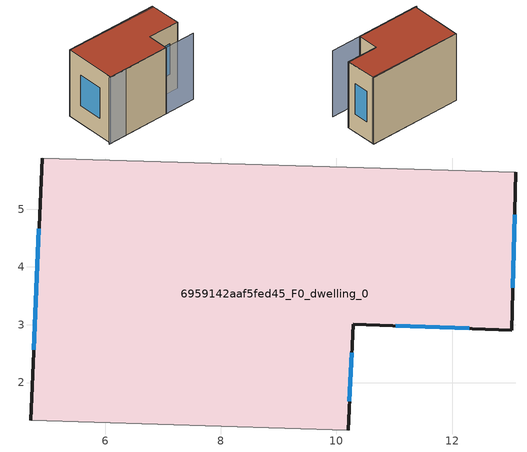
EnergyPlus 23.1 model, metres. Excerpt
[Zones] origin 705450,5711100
6959142aaf5fed45_F0_dwelling_0
 floor ground (EU_floor_Construction): 13.04,2.91 13.11,5.64 4.9,5.89 4.7,1.35 10.2,1.18 10.29,3.01 z0
 wall outside (EU_wall_Construction): 4.7,1.35 4.9,5.89 / 13.11,5.64 13.04,2.91 10.29,3.01 10.2,1.18 z0:6
 wall adiabatic (EU_wall_Construction): 10.2,1.18 4.7,1.35 / 4.9,5.89 13.11,5.64 z0:6
 window (EU_Window_Construction): 10.26,2.51 10.22,1.67 / 4.76,2.57 4.85,4.66 / 13.09,4.9 13.05,3.64 / 12.29,2.93 11.03,2.98 z1.62:4.38
 roof outside (EU_roof_Construction): 13.11,5.64 13.04,2.91 10.29,3.01 10.2,1.18 4.7,1.35 4.9,5.89 z6
shading: 4.56,1.35 12.91,1.1 / 13.1,5.53 4.9,5.89 z0:6
[Building]
EU S2 Campaign: North Axis=0; Terrain=City; Solar Distribution=FullExterior
[Site:Location]
London: Latitude=51.5; Longitude=-0.5; Time Zone=0; Elevation=25
[SizingPeriod:WeatherFileDays]
AnnualSizingPeriod: Begin Month=1; Begin Day of Month=1; End Month=12; End Day of Month=31; Day of Week for Start Day=Monday; Use Weather File Daylight Saving Period=No; Use Weather File Rain and Snow Indicators=No
[MATERIAL]
EU_InternalMass_Material: Roughness=MediumRough; Thickness=0.1; Conductivity=1; Density=1800; Specific Heat=900; Thermal Absorptance=0.9; Solar Absorptance=0.7; Visible Absorptance=0.7
[MATERIAL:NOMASS] Roughness=MediumRough; Thermal Absorptance=0.9; Solar Absorptance=0.7; Visible Absorptance=0.7
Name | Thermal Resistance
EU_wall_NoMass | 0.555556
EU_roof_NoMass | 0.510204
EU_floor_NoMass | 1.68919
[WINDOWMATERIAL:SIMPLEGLAZINGSYSTEM]
EU_Window_SimpleGlazing: UFactor=3.96; Solar Heat Gain Coefficient=0.85; Visible Transmittance=0.85
[CONSTRUCTION]
EU_wall_Construction: EU_wall_NoMass
EU_roof_Construction: EU_roof_NoMass
EU_floor_Construction: EU_floor_NoMass
EU_InternalMass_Construction: EU_InternalMass_Material
EU_Window_Construction: EU_Window_SimpleGlazing
[ZONE]
6959142aaf5fed45_F0_dwelling_0: Type=1; Multiplier=1; Ceiling Height=autocalculate; Volume=194.621; Floor Area=autocalculate; Part of Total Floor Area=Yes
[INTERNALMASS]
6959142aaf5fed45_F0_dwelling_0_EU_InternalMass: Construction=EU_InternalMass_Construction; Zone or ZoneList=6959142aaf5fed45_F0_dwelling_0; Surface Area=32.437
[OTHEREQUIPMENT]
EU_Step8_InternalGain_6959142aaf5fed45_F0_dwelling_0_f000: Fuel Type=Electricity; Zone or ZoneList or Space or SpaceList=6959142aaf5fed45_F0_dwelling_0; Schedule=EU_Step8_GainSchedule_6959142aaf5fed45_F0_dwelling_0_f000; Design Level Calculation Method=Watts/Area; Power per Zone Floor Area=1; Fraction Latent=0; Fraction Radiant=0; Fraction Lost=0; Carbon Dioxide Generation Rate=0; EndUse Subcategory=EU_Step8_InternalGains
[ZONEVENTILATION:DESIGNFLOWRATE]
EU_ConstantAir_6959142aaf5fed45_F0_dwelling_0: Zone or ZoneList or Space or SpaceList=6959142aaf5fed45_F0_dwelling_0; Schedule=EU_AlwaysOn; Design Flow Rate Calculation Method=AirChanges/Hour; Air Changes per Hour=0.48; Ventilation Type=Natural; Fan Pressure Rise=0; Fan Total Efficiency=1; Constant Term Coefficient=1; Temperature Term Coefficient=0; Velocity Term Coefficient=0; Velocity Squared Term Coefficient=0; Minimum Indoor Temperature=-100; Maximum Indoor Temperature=100; Delta Temperature=-100; Minimum Outdoor Temperature=-100; Maximum Outdoor Temperature=100; Maximum Wind Speed=40
[HVACTEMPLATE:THERMOSTAT]
EU_HeatOnly_6959142aaf5fed45_F0_dwelling_0: Constant Heating Setpoint=20; Constant Cooling Setpoint=50
[HVACTEMPLATE:ZONE:IDEALLOADSAIRSYSTEM]
6959142aaf5fed45_F0_dwelling_0: Template Thermostat=EU_HeatOnly_6959142aaf5fed45_F0_dwelling_0; System Availability Schedule=EU_AlwaysOn; Maximum Heating Supply Air Temperature=50; Minimum Cooling Supply Air Temperature=13; Maximum Heating Supply Air Humidity Ratio=0.0156; Minimum Cooling Supply Air Humidity Ratio=0.0077; Heating Limit=NoLimit; Cooling Limit=NoLimit; Heating Availability Schedule=EU_AlwaysOn; Cooling Availability Schedule=EU_CoolingOff; Dehumidification Control Type=ConstantSensibleHeatRatio; Cooling Sensible Heat Ratio=0.7; Dehumidification Setpoint=60; Humidification Control Type=None; Humidification Setpoint=30; Outdoor Air Method=None; Outdoor Air Flow Rate per Person=0.00944; Outdoor Air Flow Rate per Zone Floor Area=0; Outdoor Air Flow Rate per Zone=0; Demand Controlled Ventilation Type=None; Outdoor Air Economizer Type=NoEconomizer; Heat Recovery Type=None; Sensible Heat Recovery Effectiveness=0.7; Latent Heat Recovery Effectiveness=0.65
[SIZING:ZONE]
6959142aaf5fed45_F0_dwelling_0: Zone Cooling Design Supply Air Temperature Input Method=SupplyAirTemperature; Zone Cooling Design Supply Air Temperature=13; Zone Heating Design Supply Air Temperature Input Method=SupplyAirTemperature; Zone Heating Design Supply Air Temperature=50; Zone Cooling Design Supply Air Humidity Ratio=0.008; Zone Heating Design Supply Air Humidity Ratio=0.008; Cooling Design Air Flow Method=DesignDay; Cooling Design Air Flow Rate=0; Cooling Minimum Air Flow per Zone Floor Area=0.000762; Cooling Minimum Air Flow=0; Cooling Minimum Air Flow Fraction=0.2; Heating Design Air Flow Method=DesignDay; Heating Design Air Flow Rate=0; Heating Maximum Air Flow per Zone Floor Area=0.002032; Heating Maximum Air Flow=0.141576; Heating Maximum Air Flow Fraction=0.3; Account for Dedicated Outdoor Air System=No; Dedicated Outdoor Air System Control Strategy=NeutralSupplyAir; Dedicated Outdoor Air Low Setpoint Temperature for Design=autosize; Dedicated Outdoor Air High Setpoint Temperature for Design=autosize; Zone Load Sizing Method=Sensible Load Only No Latent Load; Zone Latent Cooling Design Supply Air Humidity Ratio Input Method=HumidityRatioDifference; Zone Cooling Design Supply Air Humidity Ratio Difference=0.005; Zone Latent Heating Design Supply Air Humidity Ratio Input Method=HumidityRatioDifference; Zone Humidification Design Supply Air Humidity Ratio Difference=0.005
[SCHEDULE:CONSTANT]
Name | Hourly Value
EU_AlwaysOn | 1
EU_CoolingOff | 0
[SCHEDULE:FILE]
EU_Step8_GainSchedule_6959142aaf5fed45_F0_dwelling_0_f000: File=../../schedules/6959142aaf5fed45/6959142aaf5fed45_F0_dwelling_0_f000_gain.csv; Column Number=1; Rows to Skip at Top=0; Number of Hours of Data=8760; Column Separator=Comma; Interpolate to Timestep=No; Minutes per Item=60; Adjust Schedule for Daylight Savings=Yes
